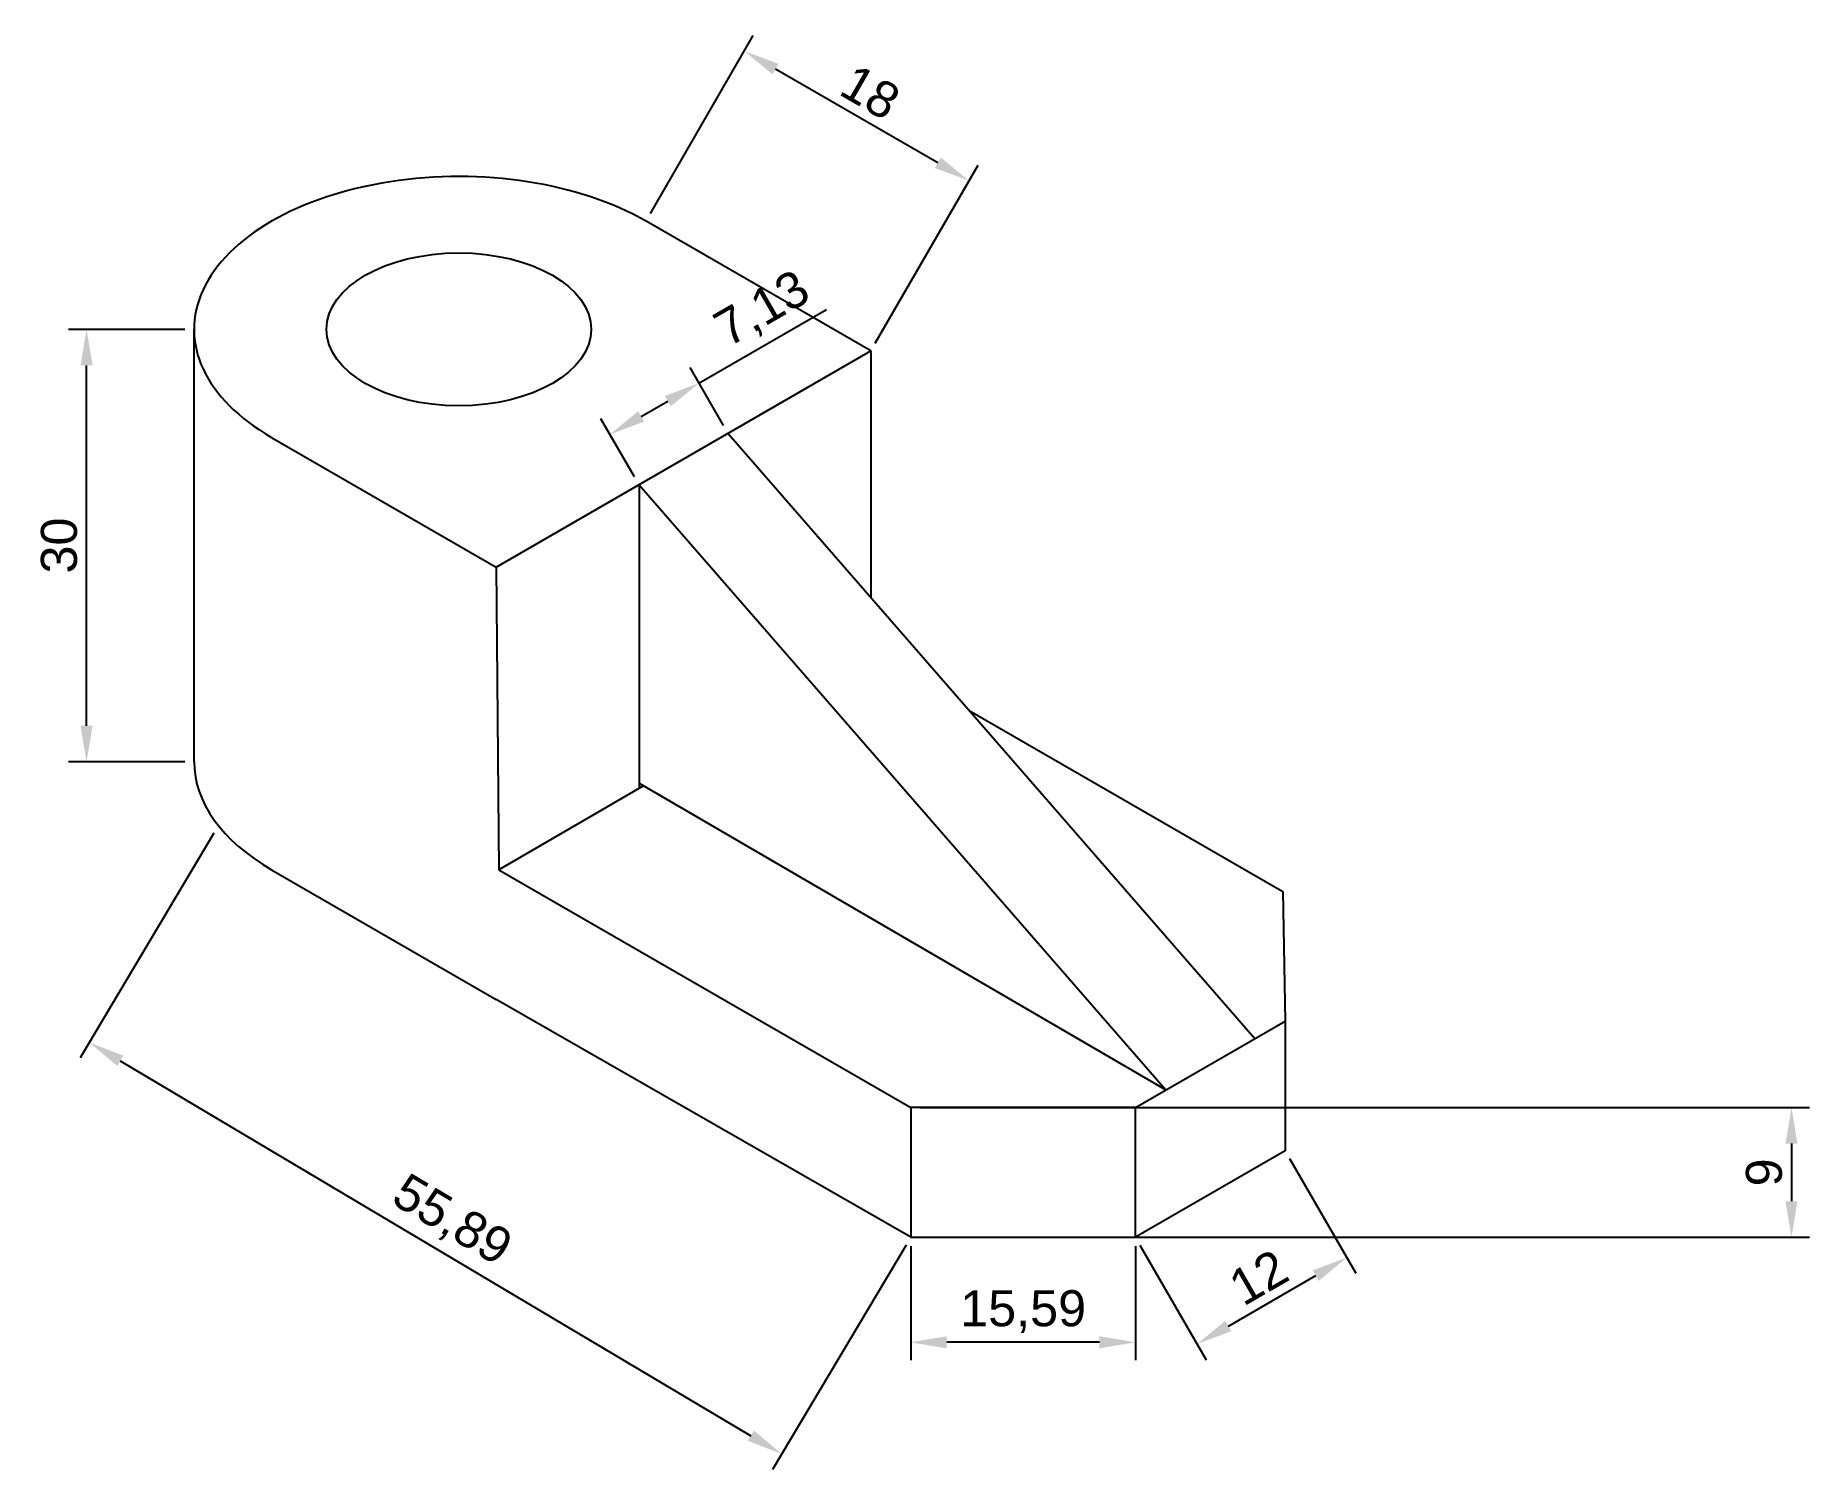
# Model space of a CAD drawing. Header units: millimetres. Extents: x 3006 to 3129, y 1152 to 1252.
import ezdxf

# ---------------------------------------------------------------- set-up
doc = ezdxf.new("R2010")
doc.units = ezdxf.units.MM
doc.styles.get("Standard").update_dxf_attribs({"font": 'arial.ttf'})
doc.dimstyles.new('ISO-25', dxfattribs={"dimtxt": 2.5, "dimasz": 2.5, "dimexe": 1.25, "dimexo": 0.625, "dimtad": 1, "dimtxsty": 'Standard', "dimcen": 2.5, "dimadec": 0, "dimazin": 0, "dimtfac": 1, "dimtmove": 0, "dimatfit": 3, "dimfxl": 1, "dimarcsym": 0})

# ---------------------------------------------------------------- blocks, each defined once
blk = doc.blocks.new('*D2')
at = {"color": 0, "lineweight": -2, "transparency": 16777216}
for p, q in [((3048.32, 1239.16), (3055.45, 1251.51)), ((3068.25, 1242.68), (3056.99, 1249.18)), ((3063.91, 1230.16), (3071.04, 1242.51))]:
    blk.add_line(p, q, dxfattribs=at)
at = {"color": 0, "transparency": 16777216}
for points in [[(3057.2, 1249.54), (3056.78, 1248.82), (3054.83, 1250.43)], [(3068.46, 1243.04), (3068.04, 1242.32), (3070.42, 1241.43)]]:
    blk.add_solid(points, dxfattribs=at)
at = {"layer": 'Defpoints', "color": 0, "transparency": 16777216}
for p in [(3054.83, 1250.43), (3048.01, 1238.62), (3063.6, 1229.62)]:
    blk.add_point(p, dxfattribs=at)
at = {"color": 0, "transparency": 16777216, "insert": (3063.57, 1247.58), "char_height": 2.5, "attachment_point": 5, "rotation": 330}
blk.add_mtext('18', dxfattribs=at)
blk = doc.blocks.new('*D3')
at = {"color": 0, "lineweight": -2, "transparency": 16777216}
for p, q in [((3016.02, 1231.12), (3007.94, 1231.12)), ((3009.19, 1203.62), (3009.19, 1228.62)), ((3016.02, 1201.12), (3007.94, 1201.12))]:
    blk.add_line(p, q, dxfattribs=at)
at = {"color": 0, "transparency": 16777216}
for points in [[(3008.77, 1228.62), (3009.61, 1228.62), (3009.19, 1231.12)], [(3008.77, 1203.62), (3009.61, 1203.62), (3009.19, 1201.12)]]:
    blk.add_solid(points, dxfattribs=at)
at = {"layer": 'Defpoints', "color": 0, "transparency": 16777216}
for p in [(3009.19, 1231.12), (3016.65, 1231.12), (3016.65, 1201.12)]:
    blk.add_point(p, dxfattribs=at)
at = {"color": 0, "transparency": 16777216, "insert": (3007.29, 1216.12), "char_height": 2.5, "attachment_point": 5, "rotation": 90}
blk.add_mtext('30', dxfattribs=at)
blk = doc.blocks.new('*D4')
at = {"color": 0, "lineweight": -2, "transparency": 16777216}
for p, q in [((3066.37, 1167.5), (3066.37, 1159.58)), ((3081.96, 1167.5), (3081.96, 1159.58)), ((3079.46, 1160.83), (3068.87, 1160.83))]:
    blk.add_line(p, q, dxfattribs=at)
at = {"color": 0, "transparency": 16777216}
for points in [[(3068.87, 1161.25), (3068.87, 1160.41), (3066.37, 1160.83)], [(3079.46, 1161.25), (3079.46, 1160.41), (3081.96, 1160.83)]]:
    blk.add_solid(points, dxfattribs=at)
at = {"layer": 'Defpoints', "color": 0, "transparency": 16777216}
for p in [(3066.37, 1168.12), (3081.96, 1168.12), (3066.37, 1160.83)]:
    blk.add_point(p, dxfattribs=at)
at = {"color": 0, "transparency": 16777216, "insert": (3074.17, 1162.96), "char_height": 2.5, "attachment_point": 5}
blk.add_mtext('15,59', dxfattribs=at)
blk = doc.blocks.new('*D5')
at = {"color": 0, "lineweight": -2, "transparency": 16777216}
for p, q in [((3051.68, 1227.39), (3060.53, 1232.51)), ((3053.38, 1224.45), (3051.06, 1228.48)), ((3047.67, 1225.08), (3049.52, 1226.14)), ((3047.21, 1220.88), (3044.88, 1224.91))]:
    blk.add_line(p, q, dxfattribs=at)
at = {"color": 0, "transparency": 16777216}
for points in [[(3049.31, 1226.5), (3049.72, 1225.78), (3051.68, 1227.39)], [(3047.46, 1225.44), (3047.88, 1224.72), (3045.5, 1223.83)]]:
    blk.add_solid(points, dxfattribs=at)
at = {"layer": 'Defpoints', "color": 0, "transparency": 16777216}
for p in [(3051.68, 1227.39), (3053.7, 1223.9), (3047.52, 1220.34)]:
    blk.add_point(p, dxfattribs=at)
at = {"color": 0, "transparency": 16777216, "insert": (3056.13, 1232.42), "char_height": 2.5, "attachment_point": 5, "rotation": 30}
blk.add_mtext('7,13', dxfattribs=at)
blk = doc.blocks.new('*D6')
at = {"color": 0, "lineweight": -2, "transparency": 16777216}
for p, q in [((3092.66, 1173.58), (3097.26, 1165.62)), ((3082.27, 1167.58), (3086.87, 1159.62)), ((3088.41, 1161.96), (3094.47, 1165.46))]:
    blk.add_line(p, q, dxfattribs=at)
at = {"color": 0, "transparency": 16777216}
for points in [[(3094.26, 1165.82), (3094.68, 1165.1), (3096.63, 1166.71)], [(3088.2, 1162.32), (3088.61, 1161.6), (3086.24, 1160.71)]]:
    blk.add_solid(points, dxfattribs=at)
at = {"layer": 'Defpoints', "color": 0, "transparency": 16777216}
for p in [(3092.35, 1174.12), (3081.96, 1168.12), (3096.63, 1166.71)]:
    blk.add_point(p, dxfattribs=at)
at = {"color": 0, "transparency": 16777216, "insert": (3090.5, 1165.34), "char_height": 2.5, "attachment_point": 5, "rotation": 30}
blk.add_mtext('12', dxfattribs=at)
blk = doc.blocks.new('*D7')
at = {"color": 0, "lineweight": -2, "transparency": 16777216}
for p, q in [((3018.01, 1196.15), (3008.74, 1180.57)), ((3011.53, 1180.37), (3055.28, 1154.35)), ((3066.05, 1167.58), (3056.79, 1152))]:
    blk.add_line(p, q, dxfattribs=at)
at = {"color": 0, "transparency": 16777216}
for points in [[(3011.74, 1180.72), (3011.32, 1180.01), (3009.38, 1181.64)], [(3055.49, 1154.71), (3055.06, 1154), (3057.42, 1153.08)]]:
    blk.add_solid(points, dxfattribs=at)
at = {"layer": 'Defpoints', "color": 0, "transparency": 16777216}
for p in [(3018.33, 1196.69), (3066.37, 1168.12), (3057.42, 1153.08)]:
    blk.add_point(p, dxfattribs=at)
at = {"color": 0, "transparency": 16777216, "insert": (3034.49, 1169.19), "char_height": 2.5, "attachment_point": 5, "rotation": 329.2637}
blk.add_mtext('55,89', dxfattribs=at)
blk = doc.blocks.new('*D8')
at = {"color": 0, "lineweight": -2, "transparency": 16777216}
for p, q in [((3067, 1177.12), (3128.73, 1177.12)), ((3127.48, 1174.62), (3127.48, 1170.62)), ((3067, 1168.12), (3128.73, 1168.12))]:
    blk.add_line(p, q, dxfattribs=at)
at = {"color": 0, "transparency": 16777216}
for points in [[(3127.06, 1174.62), (3127.89, 1174.62), (3127.48, 1177.12)], [(3127.06, 1170.62), (3127.89, 1170.62), (3127.48, 1168.12)]]:
    blk.add_solid(points, dxfattribs=at)
at = {"layer": 'Defpoints', "color": 0, "transparency": 16777216}
for p in [(3066.37, 1177.12), (3066.37, 1168.12), (3127.48, 1168.12)]:
    blk.add_point(p, dxfattribs=at)
at = {"color": 0, "transparency": 16777216, "insert": (3125.58, 1172.62), "char_height": 2.5, "attachment_point": 5, "rotation": 90}
blk.add_mtext('9', dxfattribs=at)

msp = doc.modelspace()

# ---------------------------------------------------------------- linework, layer by layer
for p, q in [((3063.597, 1229.621), (3048.009, 1238.621)), ((3016.647, 1201.121), (3016.647, 1231.121)), ((3037.617, 1214.621), (3063.597, 1229.621)), ((3063.597, 1229.621), (3063.597, 1212.525)), ((3022.028, 1223.621), (3037.617, 1214.621)), ((3053.695, 1223.904), (3090.244, 1181.905)), ((3047.519, 1220.338), (3084.067, 1178.339)), ((3047.519, 1220.338), (3047.519, 1199.986)), ((3037.617, 1214.621), (3037.792, 1193.622)), ((3070.425, 1204.68), (3092.176, 1192.121)), ((3047.824, 1199.453), (3037.792, 1193.622)), ((3047.519, 1199.986), (3047.519, 1199.276)), ((3047.519, 1199.631), (3084.067, 1178.339)), ((3022.028, 1193.621), (3037.617, 1184.621)), ((3037.792, 1193.622), (3066.371, 1177.122)), ((3092.176, 1192.121), (3092.352, 1183.122)), ((3066.371, 1168.122), (3037.617, 1184.621)), ((3081.959, 1177.122), (3092.352, 1183.122)), ((3092.352, 1183.122), (3092.352, 1174.122)), ((3066.371, 1177.122), (3066.371, 1168.122)), ((3081.959, 1177.122), (3066.371, 1177.122)), ((3066.371, 1177.122), (3066.371, 1168.122)), ((3081.959, 1168.122), (3081.959, 1177.122)), ((3092.352, 1174.122), (3081.959, 1168.122)), ((3066.371, 1168.122), (3081.959, 1168.122))]:
    msp.add_line(p, q)
for centre, start_param in [((3035.019, 1231.121), 3.9269908), ((3035.019, 1201.121), 6.2831853)]:
    msp.add_ellipse(centre, major_axis=(-18.371, 0), ratio=0.5773503, start_param=start_param, end_param=7.0685835)
msp.add_ellipse((3035.019, 1231.121), major_axis=(-9.186, 0), ratio=0.5773503)

# ---------------------------------------------------------------- dimensions: what is measured, and where the dimension line sits
for p1, p2, distance, picture, middle in [((3063.597, 1229.621), (3048.009, 1238.621), -13.637, '*D2', (3063.573, 1247.578)), ((3047.519, 1220.338), (3053.695, 1223.904), 4.029, '*D5', (3056.126, 1232.417)), ((3018.329, 1196.688), (3066.371, 1168.122), -17.504, '*D7', (3034.491, 1169.188)), ((3081.959, 1168.122), (3092.352, 1174.122), -8.562, '*D6', (3090.496, 1165.335))]:
    dim = msp.add_aligned_dim(p1=p1, p2=p2, distance=distance, dimstyle='ISO-25')
    dim.commit()
    dim.dimension.update_dxf_attribs({"geometry": picture, "text_midpoint": middle})
for base, p1, p2, picture, middle in [((3009.189, 1231.121), (3016.647, 1201.121), (3016.647, 1231.121), '*D3', (3007.287, 1216.121)), ((3127.478, 1168.122), (3066.371, 1177.122), (3066.371, 1168.122), '*D8', (3125.576, 1172.622))]:
    dim = msp.add_linear_dim(base=base, p1=p1, p2=p2, angle=90, dimstyle='ISO-25')
    dim.commit()
    dim.dimension.update_dxf_attribs({"geometry": picture, "text_midpoint": middle})
dim = msp.add_linear_dim(base=(3066.371, 1160.83), p1=(3081.959, 1168.122), p2=(3066.371, 1168.122), dimstyle='ISO-25')
dim.commit()
dim.dimension.update_dxf_attribs({"geometry": '*D4', "text_midpoint": (3074.165, 1162.958)})

doc.saveas('drawing.dxf')
